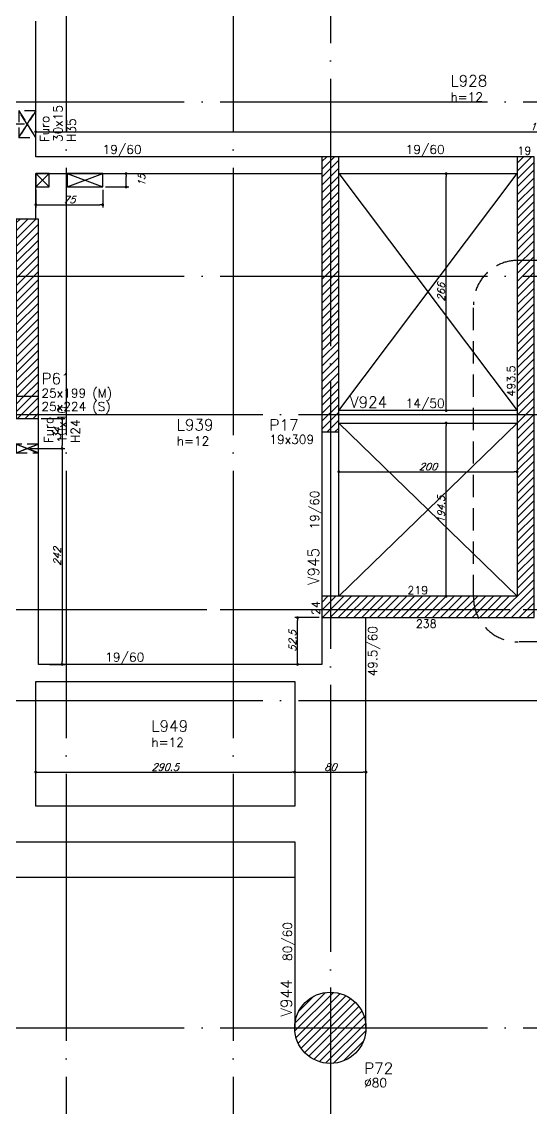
# Model space of a CAD drawing. Extents: x -4245 to 5400, y -2094 to 2406.
# Drawn here: x -556 to 16, y -575 to 645 of the extents above; entities that cross this region are included whole.
import ezdxf
from ezdxf.enums import TextEntityAlignment as Align

# ---------------------------------------------------------------- set-up
doc = ezdxf.new("R2010")
doc.units = 0
doc.header["$LTSCALE"] = 50
doc.header["$MEASUREMENT"] = 0
for name, pattern in [('DASHED', [0.75, 0.5, -0.25]), ('EIXO', [6.8, 6, -0.4, 0, -0.4]), ('HIDDEN', [0.375, 0.25, -0.125])]:
    doc.linetypes.add(name, pattern=pattern)
doc.layers.get('0').update_dxf_attribs({"linetype": 'CONTINUOUS'})
doc.layers.get('DEFPOINTS').update_dxf_attribs({"linetype": 'CONTINUOUS'})
for name, color, linetype in [('F-AUX-RED', 1, 'CONTINUOUS'), ('F-COTAS', 106, 'CONTINUOUS'), ('F-COTAS-FUROS', 50, 'CONTINUOUS'), ('F-EIXO', 12, 'EIXO'), ('F-FURO-PAREDE', 2, 'HIDDEN'), ('F-FURO-PAREDE-TEXTOS', 2, 'CONTINUOUS'), ('F-LAJES', 3, 'CONTINUOUS'), ('F-LAJES-DIM', 2, 'CONTINUOUS'), ('F-LAJES-NOME', 4, 'CONTINUOUS'), ('F-PILARES-DIM', 172, 'CONTINUOUS'), ('F-PILARES-HACH', 174, 'CONTINUOUS'), ('F-PILARES-NOME', 170, 'CONTINUOUS'), ('F-PILARES-S', 170, 'CONTINUOUS'), ('F-PILARES-V', 170, 'CONTINUOUS'), ('F-TEXTO', 6, 'CONTINUOUS'), ('F-VIGAS', 3, 'CONTINUOUS'), ('F-VIGAS-DIM', 2, 'CONTINUOUS'), ('F-VIGAS-NOME', 4, 'CONTINUOUS'), ('F-VÃO', 1, 'CONTINUOUS')]:
    doc.layers.add(name, color=color, linetype=linetype)
doc.styles.add('CP-TEXT-INCL', font='simplex.shx', dxfattribs={"oblique": 20})
doc.styles.add('MCP', font='simplex.shx')
doc.styles.add('ROMANS', font='simplex.shx')
doc.styles.get("Standard").update_dxf_attribs({"font": 'simplex.shx'})
doc.dimstyles.new('CP-COTAS-50', dxfattribs={"dimscale": 0.64, "dimtxt": 12.5, "dimasz": 5, "dimexe": 5, "dimexo": 5, "dimgap": 2.5, "dimtad": 1, "dimdec": 1, "dimdsep": 46, "dimtxsty": 'CP-TEXT-INCL', "dimblk1": 'DOT', "dimblk2": 'DOT', "dimsah": 1, "dimcen": 9, "dimclrd": 256, "dimclre": 256, "dimclrt": 256, "dimadec": 0, "dimazin": 0, "dimtfac": 1, "dimtdec": 1, "dimtmove": 2, "dimatfit": 3, "dimldrblk": 'DOT', "dimfxl": 0, "dimtolj": 1, "dimarcsym": 0})

# ---------------------------------------------------------------- blocks, each defined once
blk = doc.blocks.new('_DOT')
at = {"color": 0, "linetype": 'ByBlock'}
blk.add_line((-0.5, 0), (-1, 0), dxfattribs=at)
at = {"color": 0, "linetype": 'ByBlock', "const_width": 0.5}
blk.add_lwpolyline([(-0.25, 0, 1), (0.25, 0, 1)], format="xyb", close=True, dxfattribs=at)
blk = doc.blocks.new('*D36')
at = {"layer": 'DEFPOINTS', "color": 0, "linetype": 'Continuous', "transparency": 16777216}
for p in [(-79.6, 194.5), (-79.6, 194.5), (-79.6, 0)]:
    blk.add_point(p, dxfattribs=at)
at = {"layer": 'F-COTAS', "linetype": 'Continuous', "lineweight": -2, "transparency": 16777216}
blk.add_line((-79.6, 3.2), (-79.6, 191.3), dxfattribs=at)
at = {"layer": 'F-COTAS', "linetype": 'Continuous', "lineweight": -2, "transparency": 16777216, "xscale": 3.2, "yscale": 3.2, "zscale": 3.2}
for p, rotation in [((-79.6, 194.5), 90), ((-79.6, 0), 270)]:
    blk.add_blockref('_DOT', p, dxfattribs=dict(at, rotation=rotation))
at = {"layer": 'F-COTAS', "linetype": 'Continuous', "transparency": 16777216, "insert": (-85.2, 97.3), "char_height": 8, "attachment_point": 5, "rotation": 90, "style": 'CP-TEXT-INCL'}
blk.add_mtext('\\A1;194.5', dxfattribs=at)
blk = doc.blocks.new('*D37')
at = {"layer": 'DEFPOINTS', "color": 0, "linetype": 'Continuous', "transparency": 16777216}
for p in [(-79.6, 474.5), (-79.6, 474.5), (-79.6, 208.5)]:
    blk.add_point(p, dxfattribs=at)
at = {"layer": 'F-COTAS', "linetype": 'Continuous', "lineweight": -2, "transparency": 16777216}
blk.add_line((-79.6, 211.7), (-79.6, 471.3), dxfattribs=at)
at = {"layer": 'F-COTAS', "linetype": 'Continuous', "lineweight": -2, "transparency": 16777216, "xscale": 3.2, "yscale": 3.2, "zscale": 3.2}
for p, rotation in [((-79.6, 474.5), 90), ((-79.6, 208.5), 270)]:
    blk.add_blockref('_DOT', p, dxfattribs=dict(at, rotation=rotation))
at = {"layer": 'F-COTAS', "linetype": 'Continuous', "transparency": 16777216, "insert": (-85.2, 341.5), "char_height": 8, "attachment_point": 5, "rotation": 90, "style": 'CP-TEXT-INCL'}
blk.add_mtext('\\A1;266', dxfattribs=at)
blk = doc.blocks.new('*D102')
at = {"layer": 'DEFPOINTS', "color": 0, "linetype": 'Continuous', "transparency": 16777216}
for p in [(-540, 521.5), (596, 521.5), (596, 521.5)]:
    blk.add_point(p, dxfattribs=at)
at = {"layer": 'F-COTAS', "linetype": 'Continuous', "lineweight": -2, "transparency": 16777216}
blk.add_line((-536.8, 521.5), (592.8, 521.5), dxfattribs=at)
at = {"layer": 'F-COTAS', "linetype": 'Continuous', "lineweight": -2, "transparency": 16777216, "xscale": 3.2, "yscale": 3.2, "zscale": 3.2, "rotation": 180}
blk.add_blockref('_DOT', (-540, 521.5), dxfattribs=at)
at = {"layer": 'F-COTAS', "linetype": 'Continuous', "lineweight": -2, "transparency": 16777216, "xscale": 3.2, "yscale": 3.2, "zscale": 3.2}
blk.add_blockref('_DOT', (596, 521.5), dxfattribs=at)
at = {"layer": 'F-COTAS', "linetype": 'Continuous', "transparency": 16777216, "insert": (28, 527.1), "char_height": 8, "attachment_point": 5, "style": 'CP-TEXT-INCL'}
blk.add_mtext('\\A1;1136', dxfattribs=at)
blk = doc.blocks.new('*D115')
at = {"layer": 'DEFPOINTS', "color": 0, "linetype": 'Continuous', "transparency": 16777216}
for p in [(-200, 139.8), (0, 139.8), (0, 139.8)]:
    blk.add_point(p, dxfattribs=at)
at = {"layer": 'F-COTAS', "linetype": 'Continuous', "lineweight": -2, "transparency": 16777216}
blk.add_line((-196.8, 139.8), (-3.2, 139.8), dxfattribs=at)
at = {"layer": 'F-COTAS', "linetype": 'Continuous', "lineweight": -2, "transparency": 16777216, "xscale": 3.2, "yscale": 3.2, "zscale": 3.2, "rotation": 180}
blk.add_blockref('_DOT', (-200, 139.8), dxfattribs=at)
at = {"layer": 'F-COTAS', "linetype": 'Continuous', "lineweight": -2, "transparency": 16777216, "xscale": 3.2, "yscale": 3.2, "zscale": 3.2}
blk.add_blockref('_DOT', (0, 139.8), dxfattribs=at)
at = {"layer": 'F-COTAS', "linetype": 'Continuous', "transparency": 16777216, "insert": (-100, 145.4), "char_height": 8, "attachment_point": 5, "style": 'CP-TEXT-INCL'}
blk.add_mtext('\\A1;200', dxfattribs=at)
blk = doc.blocks.new('*D130')
at = {"layer": 'DEFPOINTS', "color": 0, "linetype": 'Continuous', "transparency": 16777216}
for p in [(-540, -197.4), (-249.5, -197.4), (-249.5, -197.4)]:
    blk.add_point(p, dxfattribs=at)
at = {"layer": 'F-COTAS', "linetype": 'Continuous', "lineweight": -2, "transparency": 16777216}
blk.add_line((-536.8, -197.4), (-252.7, -197.4), dxfattribs=at)
at = {"layer": 'F-COTAS', "linetype": 'Continuous', "lineweight": -2, "transparency": 16777216, "xscale": 3.2, "yscale": 3.2, "zscale": 3.2, "rotation": 180}
blk.add_blockref('_DOT', (-540, -197.4), dxfattribs=at)
at = {"layer": 'F-COTAS', "linetype": 'Continuous', "lineweight": -2, "transparency": 16777216, "xscale": 3.2, "yscale": 3.2, "zscale": 3.2}
blk.add_blockref('_DOT', (-249.5, -197.4), dxfattribs=at)
at = {"layer": 'F-COTAS', "linetype": 'Continuous', "transparency": 16777216, "insert": (-394.8, -191.8), "char_height": 8, "attachment_point": 5, "style": 'CP-TEXT-INCL'}
blk.add_mtext('\\A1;290.5', dxfattribs=at)
blk = doc.blocks.new('*D131')
at = {"layer": 'DEFPOINTS', "color": 0, "linetype": 'Continuous', "transparency": 16777216}
for p in [(-249.5, -197.4), (-169.5, -197.4), (-169.5, -197.4)]:
    blk.add_point(p, dxfattribs=at)
at = {"layer": 'F-COTAS', "linetype": 'Continuous', "lineweight": -2, "transparency": 16777216}
blk.add_line((-246.3, -197.4), (-172.7, -197.4), dxfattribs=at)
at = {"layer": 'F-COTAS', "linetype": 'Continuous', "lineweight": -2, "transparency": 16777216, "xscale": 3.2, "yscale": 3.2, "zscale": 3.2, "rotation": 180}
blk.add_blockref('_DOT', (-249.5, -197.4), dxfattribs=at)
at = {"layer": 'F-COTAS', "linetype": 'Continuous', "lineweight": -2, "transparency": 16777216, "xscale": 3.2, "yscale": 3.2, "zscale": 3.2}
blk.add_blockref('_DOT', (-169.5, -197.4), dxfattribs=at)
at = {"layer": 'F-COTAS', "linetype": 'Continuous', "transparency": 16777216, "insert": (-209.5, -191.8), "char_height": 8, "attachment_point": 5, "style": 'CP-TEXT-INCL'}
blk.add_mtext('\\A1;80', dxfattribs=at)
blk = doc.blocks.new('*U151')
at = {"layer": 'F-EIXO'}
blk.add_line((0, 0), (7285, 0), dxfattribs=at)
at = {"layer": 'F-TEXTO', "style": 'ROMANS'}
blk.add_attdef('EIXO', text='', height=17.5, dxfattribs=at).set_placement((-28.2072, 0), align=Align.MIDDLE_CENTER)
blk = doc.blocks.new('*U157')
at = {"layer": 'F-EIXO'}
blk.add_line((0, 0), (7285, 0), dxfattribs=at)
at = {"layer": 'F-TEXTO', "style": 'ROMANS'}
blk.add_attdef('EIXO', text='', height=17.5, dxfattribs=at).set_placement((-28.2072, 0), align=Align.MIDDLE_CENTER)
blk = doc.blocks.new('*U158')
at = {"layer": 'F-EIXO'}
blk.add_line((0, 0), (7197, 0), dxfattribs=at)
at = {"layer": 'F-TEXTO', "style": 'ROMANS'}
blk.add_attdef('EIXO', text='', height=17.5, dxfattribs=at).set_placement((-28.2072, 0), align=Align.MIDDLE_CENTER)
blk = doc.blocks.new('*U154')
at = {"layer": 'F-EIXO'}
blk.add_line((0, 0), (0, -2655), dxfattribs=at)
at = {"layer": 'F-TEXTO', "style": 'ROMANS'}
blk.add_attdef('EIXO', text='', height=17.5, rotation=360, dxfattribs=at).set_placement((0, 28.2), align=Align.MIDDLE_CENTER)
blk = doc.blocks.new('*U176')
at = {"layer": 'F-EIXO'}
blk.add_line((0, 0), (0, -2655), dxfattribs=at)
at = {"layer": 'F-TEXTO', "style": 'ROMANS'}
blk.add_attdef('EIXO', text='', height=17.5, rotation=360, dxfattribs=at).set_placement((0, 28.2), align=Align.MIDDLE_CENTER)
blk = doc.blocks.new('*U177')
at = {"layer": 'F-EIXO'}
blk.add_line((0, 0), (0, -2755), dxfattribs=at)
at = {"layer": 'F-TEXTO', "style": 'ROMANS'}
blk.add_attdef('EIXO', text='', height=17.5, rotation=360, dxfattribs=at).set_placement((0, 28.2072), align=Align.MIDDLE_CENTER)
blk = doc.blocks.new('*U165')
at = {"layer": 'F-EIXO'}
blk.add_line((0, 0), (7285, 0), dxfattribs=at)
at = {"layer": 'F-TEXTO', "style": 'ROMANS'}
blk.add_attdef('EIXO', text='', height=17.5, dxfattribs=at).set_placement((-28.2072, 0), align=Align.MIDDLE_CENTER)
blk = doc.blocks.new('*U167')
at = {"layer": 'F-EIXO'}
blk.add_line((0, 0), (7285, 0), dxfattribs=at)
at = {"layer": 'F-TEXTO', "style": 'ROMANS'}
blk.add_attdef('EIXO', text='', height=17.5, dxfattribs=at).set_placement((-28.2072, 0), align=Align.MIDDLE_CENTER)
blk = doc.blocks.new('*U168')
at = {"layer": 'F-EIXO'}
blk.add_line((0, 0), (7285, 0), dxfattribs=at)
at = {"layer": 'F-TEXTO', "style": 'ROMANS'}
blk.add_attdef('EIXO', text='', height=17.5, dxfattribs=at).set_placement((-28.2072, 0), align=Align.MIDDLE_CENTER)
blk = doc.blocks.new('*U172')
at = {"layer": 'F-EIXO'}
blk.add_line((0, 0), (7197, 0), dxfattribs=at)
at = {"layer": 'F-TEXTO', "style": 'ROMANS'}
blk.add_attdef('EIXO', text='', height=17.5, dxfattribs=at).set_placement((-28.2072, 0), align=Align.MIDDLE_CENTER)
blk = doc.blocks.new('*D190')
at = {"layer": 'DEFPOINTS', "color": 0, "linetype": 'Continuous', "transparency": 16777216}
for p in [(-3380, -315.5), (3259.5, -315.5), (3259.5, -742.8)]:
    blk.add_point(p, dxfattribs=at)
at = {"layer": 'F-COTAS', "linetype": 'Continuous', "lineweight": -2, "transparency": 16777216}
for p, q in [((-3380, -318.7), (-3380, -746)), ((3259.5, -318.7), (3259.5, -746)), ((-3376.8, -742.8), (3256.3, -742.8))]:
    blk.add_line(p, q, dxfattribs=at)
at = {"layer": 'F-COTAS', "linetype": 'Continuous', "lineweight": -2, "transparency": 16777216, "xscale": 3.2, "yscale": 3.2, "zscale": 3.2, "rotation": 180}
blk.add_blockref('_DOT', (-3380, -742.8), dxfattribs=at)
at = {"layer": 'F-COTAS', "linetype": 'Continuous', "lineweight": -2, "transparency": 16777216, "xscale": 3.2, "yscale": 3.2, "zscale": 3.2}
blk.add_blockref('_DOT', (3259.5, -742.8), dxfattribs=at)
at = {"layer": 'F-COTAS', "linetype": 'Continuous', "transparency": 16777216, "insert": (-60.2, -737.2), "char_height": 8, "attachment_point": 5, "style": 'CP-TEXT-INCL'}
blk.add_mtext('\\A1;6639.5', dxfattribs=at)
blk = doc.blocks.new('*D268')
at = {"layer": 'DEFPOINTS', "color": 0, "linetype": 'Continuous', "transparency": 16777216}
for p in [(-246.3, -24), (-219, -24), (-235.9, -76.5)]:
    blk.add_point(p, dxfattribs=at)
at = {"layer": 'F-COTAS', "linetype": 'Continuous', "lineweight": -2, "transparency": 16777216}
for p, q in [((-222.2, -24), (-249.5, -24)), ((-246.3, -73.3), (-246.3, -27.2)), ((-239.1, -76.5), (-249.5, -76.5))]:
    blk.add_line(p, q, dxfattribs=at)
at = {"layer": 'F-COTAS', "linetype": 'Continuous', "lineweight": -2, "transparency": 16777216, "xscale": 3.2, "yscale": 3.2, "zscale": 3.2}
for p, rotation in [((-246.3, -24), 90), ((-246.3, -76.5), 270)]:
    blk.add_blockref('_DOT', p, dxfattribs=dict(at, rotation=rotation))
at = {"layer": 'F-COTAS', "linetype": 'Continuous', "transparency": 16777216, "insert": (-251.9, -50.2), "char_height": 8, "attachment_point": 5, "rotation": 90, "style": 'CP-TEXT-INCL'}
blk.add_mtext('\\A1;52.5', dxfattribs=at)
blk = doc.blocks.new('*U348')
at = {"layer": 'F-VÃO'}
for p, q in [((0, 0), (15, 15)), ((0, 15), (15, 0))]:
    blk.add_line(p, q, dxfattribs=at)
at = {"layer": 'F-VÃO', "color": 3}
blk.add_lwpolyline([(0, 0), (15, 0), (15, 15), (0, 15)], close=True, dxfattribs=at)
blk = doc.blocks.new('*D428')
at = {"layer": 'DEFPOINTS', "color": 0, "linetype": 'Continuous', "transparency": 16777216}
for p in [(-539.9, 459.5), (-464.9, 459.5), (-464.9, 439.6)]:
    blk.add_point(p, dxfattribs=at)
at = {"layer": 'F-COTAS-FUROS', "linetype": 'Continuous', "lineweight": -2, "transparency": 16777216}
for p, q in [((-539.9, 456.3), (-539.9, 436.4)), ((-464.9, 456.3), (-464.9, 436.4)), ((-536.7, 439.6), (-468.1, 439.6))]:
    blk.add_line(p, q, dxfattribs=at)
at = {"layer": 'F-COTAS-FUROS', "linetype": 'Continuous', "lineweight": -2, "transparency": 16777216, "xscale": 3.2, "yscale": 3.2, "zscale": 3.2, "rotation": 180}
blk.add_blockref('_DOT', (-539.9, 439.6), dxfattribs=at)
at = {"layer": 'F-COTAS-FUROS', "linetype": 'Continuous', "lineweight": -2, "transparency": 16777216, "xscale": 3.2, "yscale": 3.2, "zscale": 3.2}
blk.add_blockref('_DOT', (-464.9, 439.6), dxfattribs=at)
at = {"layer": 'F-COTAS-FUROS', "linetype": 'Continuous', "transparency": 16777216, "insert": (-502.4, 445.2), "char_height": 8, "attachment_point": 5, "style": 'CP-TEXT-INCL'}
blk.add_mtext('\\A1;75', dxfattribs=at)
blk = doc.blocks.new('*D430')
at = {"layer": 'DEFPOINTS', "color": 0, "linetype": 'Continuous', "transparency": 16777216}
for p in [(-453.5, 474.5), (-438.7, 474.5), (-464.9, 459.5)]:
    blk.add_point(p, dxfattribs=at)
at = {"layer": 'F-COTAS-FUROS', "linetype": 'Continuous', "lineweight": -2, "transparency": 16777216}
for p, q in [((-450.3, 474.5), (-435.5, 474.5)), ((-438.7, 462.7), (-438.7, 471.3)), ((-461.7, 459.5), (-435.5, 459.5))]:
    blk.add_line(p, q, dxfattribs=at)
at = {"layer": 'F-COTAS-FUROS', "linetype": 'Continuous', "lineweight": -2, "transparency": 16777216, "xscale": 3.2, "yscale": 3.2, "zscale": 3.2}
for p, rotation in [((-438.7, 474.5), 90), ((-438.7, 459.5), 270)]:
    blk.add_blockref('_DOT', p, dxfattribs=dict(at, rotation=rotation))
at = {"layer": 'F-COTAS-FUROS', "linetype": 'Continuous', "transparency": 16777216, "insert": (-421.1, 467), "char_height": 8, "attachment_point": 5, "rotation": 90, "style": 'CP-TEXT-INCL'}
blk.add_mtext('\\A1;15', dxfattribs=at)
blk = doc.blocks.new('*D479')
at = {"layer": 'DEFPOINTS', "color": 0, "linetype": 'Continuous', "transparency": 16777216}
for p in [(-549.5, 529.9), (-576.7, 493.5), (-569.3, 493.5)]:
    blk.add_point(p, dxfattribs=at)
at = {"layer": 'F-COTAS-FUROS', "linetype": 'Continuous', "lineweight": -2, "transparency": 16777216}
for p, q in [((-552.7, 529.9), (-579.9, 529.9)), ((-576.7, 526.7), (-576.7, 496.7)), ((-572.5, 493.5), (-579.9, 493.5))]:
    blk.add_line(p, q, dxfattribs=at)
at = {"layer": 'F-COTAS-FUROS', "linetype": 'Continuous', "lineweight": -2, "transparency": 16777216, "xscale": 3.2, "yscale": 3.2, "zscale": 3.2}
for p, rotation in [((-576.7, 529.9), 90), ((-576.7, 493.5), 270)]:
    blk.add_blockref('_DOT', p, dxfattribs=dict(at, rotation=rotation))
at = {"layer": 'F-COTAS-FUROS', "linetype": 'Continuous', "transparency": 16777216, "insert": (-582.3, 511.7), "char_height": 8, "attachment_point": 5, "rotation": 90, "style": 'CP-TEXT-INCL'}
blk.add_mtext('\\A1;36', dxfattribs=at)
blk = doc.blocks.new('*D480')
at = {"layer": 'DEFPOINTS', "color": 0, "linetype": 'Continuous', "transparency": 16777216}
for p in [(-537, 199.5), (-549.5, 165.9), (-510.4, 165.9)]:
    blk.add_point(p, dxfattribs=at)
at = {"layer": 'F-COTAS-FUROS', "linetype": 'Continuous', "lineweight": -2, "transparency": 16777216}
for p, q in [((-533.8, 199.5), (-507.2, 199.5)), ((-510.4, 196.3), (-510.4, 169.1)), ((-546.3, 165.9), (-507.2, 165.9))]:
    blk.add_line(p, q, dxfattribs=at)
at = {"layer": 'F-COTAS-FUROS', "linetype": 'Continuous', "lineweight": -2, "transparency": 16777216, "xscale": 3.2, "yscale": 3.2, "zscale": 3.2}
for p, rotation in [((-510.4, 199.5), 90), ((-510.4, 165.9), 270)]:
    blk.add_blockref('_DOT', p, dxfattribs=dict(at, rotation=rotation))
at = {"layer": 'F-COTAS-FUROS', "linetype": 'Continuous', "transparency": 16777216, "insert": (-516, 182.7), "char_height": 8, "attachment_point": 5, "rotation": 90, "style": 'CP-TEXT-INCL'}
blk.add_mtext('\\A1;34', dxfattribs=at)
blk = doc.blocks.new('*D481')
at = {"layer": 'DEFPOINTS', "color": 0, "linetype": 'Continuous', "transparency": 16777216}
for p in [(-549.5, 165.9), (-527.7, -76.5), (-510.4, -76.5)]:
    blk.add_point(p, dxfattribs=at)
at = {"layer": 'F-COTAS-FUROS', "linetype": 'Continuous', "lineweight": -2, "transparency": 16777216}
for p, q in [((-546.3, 165.9), (-507.2, 165.9)), ((-510.4, 162.7), (-510.4, -73.3)), ((-524.5, -76.5), (-507.2, -76.5))]:
    blk.add_line(p, q, dxfattribs=at)
at = {"layer": 'F-COTAS-FUROS', "linetype": 'Continuous', "lineweight": -2, "transparency": 16777216, "xscale": 3.2, "yscale": 3.2, "zscale": 3.2}
for p, rotation in [((-510.4, 165.9), 90), ((-510.4, -76.5), 270)]:
    blk.add_blockref('_DOT', p, dxfattribs=dict(at, rotation=rotation))
at = {"layer": 'F-COTAS-FUROS', "linetype": 'Continuous', "transparency": 16777216, "insert": (-516, 44.7), "char_height": 8, "attachment_point": 5, "rotation": 90, "style": 'CP-TEXT-INCL'}
blk.add_mtext('\\A1;242', dxfattribs=at)
blk = doc.blocks.new('*U345')
at = {"layer": 'F-VÃO'}
for p, q in [((0, 0), (40, 15)), ((0, 15), (40, 0))]:
    blk.add_line(p, q, dxfattribs=at)
at = {"layer": 'F-VÃO', "color": 3}
blk.add_lwpolyline([(0, 0), (40, 0), (40, 15), (0, 15)], close=True, dxfattribs=at)

msp = doc.modelspace()

# ---------------------------------------------------------------- hatches: boundary and pattern name
at = {"layer": 'F-PILARES-HACH', "linetype": 'Continuous'}
h = msp.add_hatch(dxfattribs=at)
h.set_pattern_fill('ANSI31', color=256, scale=50, style=0)
h.paths.add_polyline_path([(-219, 184.5), (-200, 184.5), (-200, 493.5), (-219, 493.5)], flags=16)
h = msp.add_hatch(dxfattribs=at)
h.set_pattern_fill('ANSI31', color=256, scale=50, style=0)
h.paths.add_polyline_path([(19, -24), (19, 493.5), (0, 493.5), (0, 0), (-219, 0), (-219, -24)], flags=16)
h = msp.add_hatch(dxfattribs=at)
h.set_pattern_fill('ANSI31', color=256, scale=50, style=0)
h.paths.add_polyline_path([(-562, 224.5), (-537, 224.5), (-537, 423.5), (-562, 423.5)], flags=16)
h = msp.add_hatch(dxfattribs=at)
h.set_pattern_fill('ANSI31', color=256, scale=50, style=0)
h.paths.add_polyline_path([(-562, 199.5), (-537, 199.5), (-537, 224.5), (-562, 224.5)])
h = msp.add_hatch(dxfattribs=at)
h.set_pattern_fill('ANSI31', color=256, scale=50)
edge = h.paths.add_edge_path()
edge.add_arc((-209.5, -484.5), 40, 0, 360)

# ---------------------------------------------------------------- linework, layer by layer
at = {"layer": 'F-AUX-RED', "color": 4, "linetype": 'DASHED'}
msp.add_lwpolyline([(1.038, 377.176), (627.224, 377.176, -0.41421356), (677.224, 327.176), (677.224, -1.113, -0.41421356), (627.224, -51.113), (1.038, -51.113, -0.41421356), (-48.962, -1.113), (-48.962, 327.176, -0.41421356)], format="xyb", close=True, dxfattribs=at)
at = {"layer": 'F-EIXO'}
msp.add_line((-3709.089, -15), (3550.572, -15), dxfattribs=at)
at = {"layer": 'F-FURO-PAREDE'}
for points in [[(-549.5, 529.906), (-540, 514.906), (-540, 544.906), (-549.5, 529.906), (-540, 544.906), (-559, 544.906), (-549.5, 529.906), (-559, 544.906), (-559, 514.906), (-549.5, 529.906), (-559, 514.906), (-540, 514.906), (-549.5, 529.906)], [(-549.5, 165.854), (-537, 160.854), (-537, 170.854), (-549.5, 165.854), (-537, 170.854), (-562, 170.854), (-549.5, 165.854), (-562, 170.854), (-562, 160.854), (-549.5, 165.854), (-562, 160.854), (-537, 160.854), (-549.5, 165.854)]]:
    msp.add_lwpolyline(points, dxfattribs=at)
at = {"layer": 'F-LAJES', "linetype": 'Continuous'}
msp.add_line((-1219.5, -315.5), (-249.5, -315.5), dxfattribs=at)
at = {"layer": 'F-PILARES-S', "linetype": 'Continuous'}
for points in [[(-219, 184.5), (-200, 184.5), (-200, 493.5), (-219, 493.5), (-219, 184.5)], [(19, -24), (19, 493.5), (0, 493.5), (0, 0), (-219, 0), (-219, -24), (19, -24)], [(-562, 224.5), (-537, 224.5), (-537, 423.5), (-562, 423.5), (-562, 224.5)]]:
    msp.add_lwpolyline(points, dxfattribs=at)
msp.add_circle((-209.5, -484.5), 40, dxfattribs=at)
at = {"layer": 'F-PILARES-V', "linetype": 'Continuous'}
msp.add_lwpolyline([(-562, 199.5), (-537, 199.5), (-537, 423.5), (-562, 423.5), (-562, 199.5)], dxfattribs=at)
at = {"layer": 'F-VIGAS'}
for points in [[(-540, 493.5), (-540, 645.5)], [(-219, 493.5), (-540, 493.5)], [(0, 493.5), (-200, 493.5)], [(-540, 423.5), (-540, 474.5)], [(-540, 474.5), (-219, 474.5)], [(-200, 474.5), (0, 474.5)], [(-537, -76.5), (-537, 224.5)], [(0, 208.5), (-200, 208.5)], [(-219, 184.5), (-219, 0)], [(-200, 194.5), (0, 194.5)], [(-200, 0), (-200, 184.5)], [(-219, -24), (-219, -76.5)], [(-169.5, -86), (-169.5, -24)], [(-219, -76.5), (-537, -76.5)], [(-540, -235.5), (-540, -95.5)], [(-540, -95.5), (-249.5, -95.5)], [(-249.5, -95.5), (-249.5, -235.5)], [(-169.5, -255.5), (-169.5, -86)], [(-249.5, -235.5), (-540, -235.5)], [(-169.5, -484.5), (-169.5, -255.5)], [(-1219.5, -275.5), (-549.5, -275.5)], [(-549.5, -275.5), (-249.5, -275.5)], [(-249.5, -275.5), (-249.5, -484.5)]]:
    msp.add_lwpolyline(points, dxfattribs=at)
at = {"layer": 'F-VÃO'}
for p, q in [((-200, 208.5), (0, 474.5)), ((-200, 474.5), (0, 208.5)), ((-200, 0), (0, 194.5)), ((-200, 194.5), (0, 0))]:
    msp.add_line(p, q, dxfattribs=at)

# ---------------------------------------------------------------- block references
at = {"layer": 'F-EIXO', "linetype": 'Continuous'}
for name, p in [('*U177', (-209.5, 1941.357)), ('*U154', (-506, 1841.357)), ('*U176', (-318.5, 1841.357)), ('*U151', (-3734.274, 555)), ('*U167', (-3734.274, 359.5)), ('*U172', (-3646.32, 204)), ('*U165', (-3734.274, -15)), ('*U168', (-3734.274, -15)), ('*U158', (-3646.32, -117)), ('*U157', (-3734.274, -484.5))]:
    msp.add_blockref(name, p, dxfattribs=at)
at = {"layer": 'F-VÃO', "linetype": 'Continuous'}
for name, p in [('*U348', (-539.921, 459.5)), ('*U345', (-504.921, 459.5))]:
    msp.add_blockref(name, p, dxfattribs=at)

# ---------------------------------------------------------------- texts
at = {"layer": 'F-FURO-PAREDE-TEXTOS', "linetype": 'Continuous', "style": 'MCP'}
for s, p in [('30x15', (-510, 509.906)), ('Furo', (-525, 509.906)), ('H35', (-495, 509.906)), ('10x10', (-505.453, 171.896)), ('Furo', (-520.453, 171.896)), ('H24', (-490.453, 171.896))]:
    msp.add_text(s, height=10, rotation=90, dxfattribs=at).set_placement(p)
at = {"layer": 'F-LAJES-DIM', "linetype": 'Continuous', "style": 'MCP'}
for p in [(-74.701, 555.463), (-381.818, 169.281), (-410.291, -168.919)]:
    msp.add_text('h=12', height=10, dxfattribs=at).set_placement(p)
at = {"layer": 'F-LAJES-NOME', "linetype": 'Continuous', "style": 'MCP'}
for s, p in [('L928', (-74.701, 572.463)), ('L939', (-381.818, 186.281)), ('L949', (-410.291, -151.919))]:
    msp.add_text(s, height=12.5, dxfattribs=at).set_placement(p)
at = {"layer": 'F-PILARES-DIM', "linetype": 'Continuous', "style": 'MCP'}
for s, height, p in [('19', 9, (0.5, 495.75)), ('19x309', 10, (-277.853, 171.058)), ('219', 9, (-123, 2.25)), ('238', 9, (-113.5, -35.25)), ('%%c80', 10, (-171.587, -551.156))]:
    msp.add_text(s, height=height, dxfattribs=at).set_placement(p)
for s, p in [('493.5', (-2.25, 224.25)), ('24', (-221.25, -21))]:
    msp.add_text(s, height=9, rotation=90, dxfattribs=at).set_placement(p)
at = {"layer": 'F-PILARES-DIM', "linetype": 'Continuous'}
for s, p in [('25x199 (M)', (-533.584, 223.054)), ('25x224 (S)', (-533.584, 208.054))]:
    msp.add_text(s, height=10, dxfattribs=at).set_placement(p)
at = {"layer": 'F-PILARES-NOME', "linetype": 'Continuous', "style": 'MCP'}
for s, p in [('P61', (-533.584, 238.054)), ('P17', (-277.853, 186.058)), ('P72', (-171.587, -536.156))]:
    msp.add_text(s, height=12.5, dxfattribs=at).set_placement(p)
at = {"layer": 'F-VIGAS-DIM', "linetype": 'Continuous', "style": 'MCP'}
for s, p in [('19/60', (-465, 496.625)), ('19/60', (-125, 496.625)), ('14/50', (-125, 211.625)), ('19/60', (-462, -73.375))]:
    msp.add_text(s, height=10, dxfattribs=at).set_placement(p)
for s, p in [('19/60', (-222.125, 75)), ('49.5/60', (-157, -90)), ('80/60', (-252.625, -409.5))]:
    msp.add_text(s, height=10, rotation=90, dxfattribs=at).set_placement(p)
at = {"layer": 'F-VIGAS-NOME', "linetype": 'Continuous', "style": 'MCP'}
msp.add_text('V924', height=12.5, dxfattribs=at).set_placement((-187.5, 211.625))
for s, p in [('V945', (-222.125, 12.5)), ('V944', (-252.625, -472))]:
    msp.add_text(s, height=12.5, rotation=90, dxfattribs=at).set_placement(p)

# ---------------------------------------------------------------- dimensions: what is measured, and where the dimension line sits
at = {"layer": 'F-COTAS', "linetype": 'Continuous'}
for base, p1, p2, angle, picture, middle in [((596, 521.548), (-540, 521.548), (596, 521.548), 180, '*D102', (28, 527.148)), ((-79.551, 474.5), (-79.551, 208.5), (-79.551, 474.5), 270, '*D37', (-85.151, 341.5)), ((-79.551, 194.5), (-79.551, 0), (-79.551, 194.5), 270, '*D36', (-85.151, 97.25)), ((0, 139.778), (-200, 139.778), (0, 139.778), 180, '*D115', (-100, 145.378)), ((-246.26, -24), (-235.887, -76.5), (-219, -24), 90, '*D268', (-251.86, -50.25)), ((-249.5, -197.384), (-540, -197.384), (-249.5, -197.384), 180, '*D130', (-394.75, -191.784)), ((-169.5, -197.384), (-249.5, -197.384), (-169.5, -197.384), 180, '*D131', (-209.5, -191.784))]:
    dim = msp.add_linear_dim(base=base, p1=p1, p2=p2, angle=angle, dimstyle='CP-COTAS-50', dxfattribs=at)
    dim.commit()
    dim.dimension.update_dxf_attribs({"geometry": picture, "text_midpoint": middle})
dim = msp.add_linear_dim(base=(3259.5, -742.788), p1=(-3380, -315.5), p2=(3259.5, -315.5), dimstyle='CP-COTAS-50', dxfattribs=at)
dim.commit()
dim.dimension.update_dxf_attribs({"geometry": '*D190', "text_midpoint": (-60.25, -737.188)})
at = {"layer": 'F-COTAS-FUROS', "linetype": 'Continuous'}
for base, p1, p2, picture, middle in [((-576.716, 493.5), (-549.5, 529.906), (-569.323, 493.5), '*D479', (-582.316, 511.703)), ((-438.687, 474.5), (-464.921, 459.5), (-453.542, 474.5), '*D430', (-421.087, 467)), ((-510.424, 165.854), (-537, 199.5), (-549.5, 165.854), '*D480', (-516.024, 182.677)), ((-510.424, -76.5), (-549.5, 165.854), (-527.713, -76.5), '*D481', (-516.024, 44.677))]:
    dim = msp.add_linear_dim(base=base, p1=p1, p2=p2, angle=90, dimstyle='CP-COTAS-50', override={"dimdec": 0, "dimfxl": 7.5}, dxfattribs=at)
    dim.commit()
    dim.dimension.update_dxf_attribs({"geometry": picture, "text_midpoint": middle})
dim = msp.add_linear_dim(base=(-464.921, 439.641), p1=(-539.921, 459.5), p2=(-464.921, 459.5), dimstyle='CP-COTAS-50', override={"dimdec": 0, "dimfxl": 7.5}, dxfattribs=at)
dim.commit()
dim.dimension.update_dxf_attribs({"geometry": '*D428', "text_midpoint": (-502.421, 445.241)})

doc.saveas('drawing.dxf')
